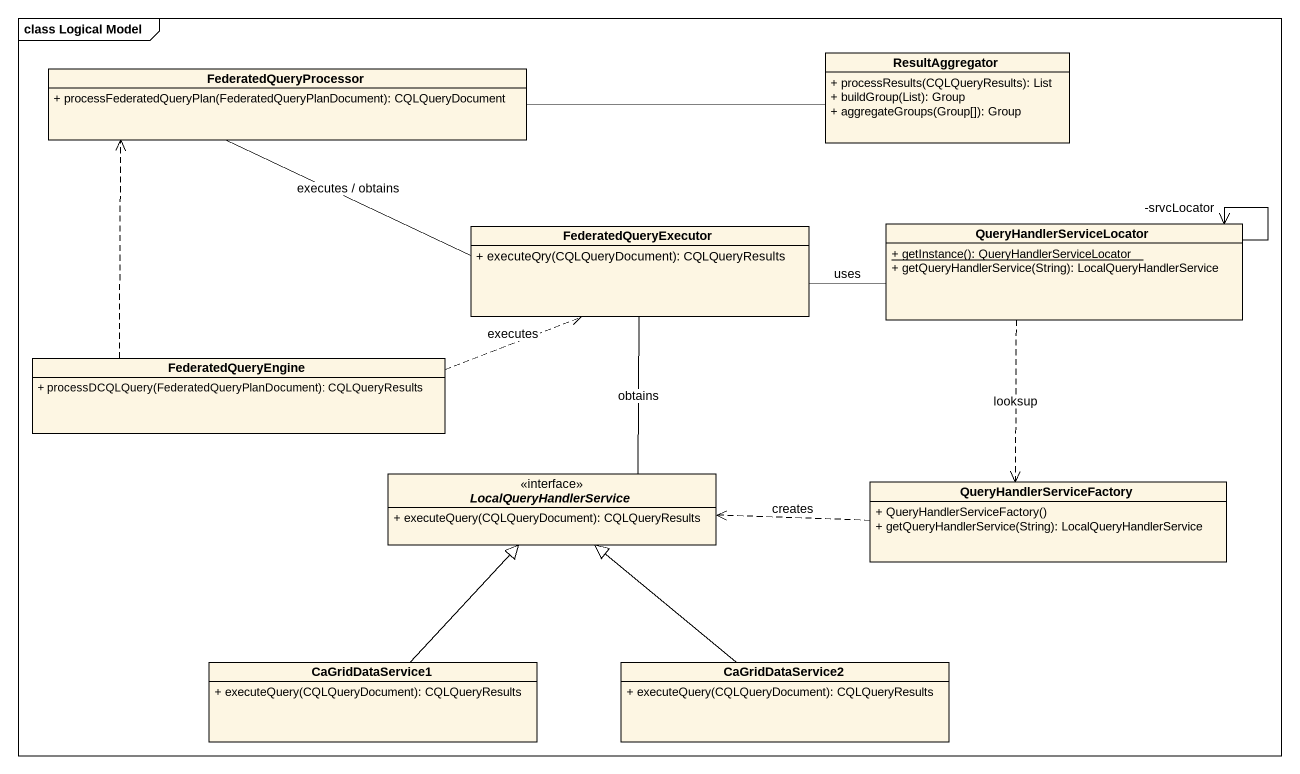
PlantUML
@startuml
mainframe class Logical Model
hide circle
hide empty members
skinparam classAttributeIconSize 0
class ResultAggregator {
  + processResults(CQLQueryResults): List
  + buildGroup(List): Group
  + aggregateGroups(Group[]): Group
}
class FederatedQueryProcessor {
  + processFederatedQueryPlan(FederatedQueryPlanDocument): CQLQueryDocument
}
class FederatedQueryExecutor {
  + executeQry(CQLQueryDocument): CQLQueryResults
}
class QueryHandlerServiceLocator {
  {static} + getInstance(): QueryHandlerServiceLocator
  + getQueryHandlerService(String): LocalQueryHandlerService
}
class FederatedQueryEngine {
  + processDCQLQuery(FederatedQueryPlanDocument): CQLQueryResults
}
interface LocalQueryHandlerService <<interface>> {
  + executeQuery(CQLQueryDocument): CQLQueryResults
}
class QueryHandlerServiceFactory {
  + QueryHandlerServiceFactory()
  + getQueryHandlerService(String): LocalQueryHandlerService
}
class CaGridDataService1 {
  + executeQuery(CQLQueryDocument): CQLQueryResults
}
class CaGridDataService2 {
  + executeQuery(CQLQueryDocument): CQLQueryResults
}
FederatedQueryProcessor -right- ResultAggregator
FederatedQueryProcessor -right- FederatedQueryExecutor : executes / obtains
FederatedQueryExecutor -right- QueryHandlerServiceLocator : uses
QueryHandlerServiceLocator --> "-srvcLocator" QueryHandlerServiceLocator
QueryHandlerServiceLocator ..> QueryHandlerServiceFactory : looksup
FederatedQueryEngine .up.> FederatedQueryProcessor
FederatedQueryEngine .right.> FederatedQueryExecutor : executes
LocalQueryHandlerService -up- FederatedQueryExecutor : obtains
QueryHandlerServiceFactory .left.> LocalQueryHandlerService : creates
CaGridDataService1 -up-|> LocalQueryHandlerService
CaGridDataService2 -up-|> LocalQueryHandlerService
@enduml
